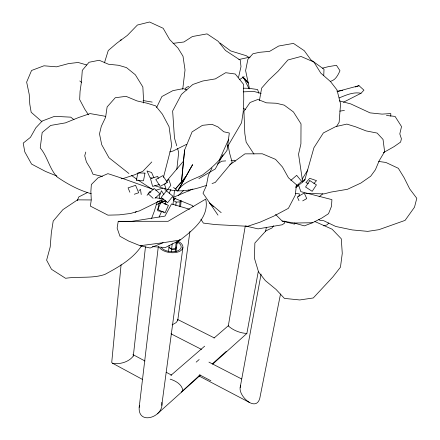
<?xml version="1.0" encoding="UTF-8"?>
<svg xmlns="http://www.w3.org/2000/svg" width="440" height="440" viewBox="0 0 440 440"><rect width="100%" height="100%" fill="white"/><g stroke="black" fill="none" stroke-linecap="round" stroke-linejoin="round"><path stroke-width="0.66" d="M158.345 246.312L139.183 407.33C137.995 426.008 164.544 416.724 161.782 402.402M323.736 75.63L324.011 69.256L310.877 59.835L304.293 50.721L293.452 43.395L278.718 46.019L269.615 51.365L259.479 52.311L252.923 53.768L247.885 59.318L245.608 70.604L249.502 88.886M161.298 202.466L161.502 199.815M184.602 150.018L181.456 182.298L184.602 150.018L192.099 131.879L202.444 125.329L211.976 124.317L217.943 126.913L223.768 131.775L229.317 133.012L227.062 150.266C220.468 159.957 211.849 167.948 202.527 174.972C193.886 179.482 182.936 181.984 177.766 190.977L173.569 187.435M169.169 245.388L168.977 247.434L171.672 249.15L175.489 248.98L176.6 247.016L176 251.79M172.992 204.507L174.499 190.267M172.194 243.689L171.336 251.867M175.83 205.486L176.16 202.076L173.377 200.415L174.235 199.04M121.088 264.688L111.722 362.466L112.519 363.226L142.483 379.429M168.493 251.427L168.982 247.357L171.672 249.15L175.494 248.914L176.16 242.099M179.619 206.663L180.081 201.889L180.928 200.508M177.172 241.191L176.605 246.972L175.494 248.914M180.543 206.795L181.143 200.722M112.519 363.226C119.724 364.683 128.893 362.043 133.32 356.015L145.475 246.758M176.82 169.29L178.69 152.372L177.54 148.467M175.148 251.691L175.489 248.98M161.761 405.361L182.908 247.539M172.106 324.923L176.115 322.591L177.749 320.402L189.926 231.468M118.239 221.304L117.123 228.091L119.961 236.275L128.733 241.104L140.129 245.718L150.123 248.017L163.064 242.726L180.12 240.048C192.759 230.323 209.677 217.124 205.722 199.1L168.097 221.298L118.239 221.304L130.669 221.529L164.995 216.106L171.529 203.918L189.651 209.286M258.236 271.761L246.868 333.454C240.306 333.163 233.139 330.38 228.316 325.914L245.278 225.907M259.446 100.491L261.652 88.072L268.791 79.992L278.173 71.154L287.898 59.989L301.048 56.469L313.896 62.035L320.771 73.084L330.594 81.67L336.941 89.848L340.571 103.873L339.13 122.293L336.627 126.302M265.601 231.363L266.338 227.321M280.522 293.997L259.771 398.387C255.976 412.275 238.573 396.319 240.174 387.47L261.085 274.087M298.875 196.488L299.415 193.913L295.592 193.325M238.535 77.297L240.994 66.671L240.257 60.154L225.544 50.517L218.119 41.261L207.048 33.875L192.374 36.531L183.926 41.987L173.085 43.351M240.174 387.47L240.702 385.236M163.449 177.408L171.666 145.59L169.059 126.704L162.365 114.136L155.628 105.847L147.296 103.268L137.027 100.92L126.016 96.333L115.264 97.741L107.129 106.92L105.589 117.321L101.293 126.341L99.495 133.854L101.712 144.7L108.966 157.74L128.915 173.503M139.183 407.33L139.678 405.515M85.772 152.059L84.722 155.782L86.416 161.97L90.761 169.076L92.978 174.213L102.416 176.462M157.201 201.74L154.286 211.31L151.492 218.686M104.439 62.843L108.251 50.54L116.672 43.302L127.342 35.42L137.407 25.03L149.556 22L163.163 28.281L169.587 39.435L178.024 48.12L183.007 56.248L185.031 70.004L182.87 88.061L182.248 89.249M163.009 200.277L162.322 202.153L160.919 199.848M77.275 200.695L78.776 196.95L87.285 192.61M169.279 193.198L170.874 189.453M219.159 160.419L228.718 139.172M159.099 217.003L161.623 211.409M164.989 203.951L166.111 201.471M200.041 374.886L181.269 392.09M156.624 107.492L161.904 96.52L172.876 90.646L183.288 88.611L186.901 90.013M212.047 167.998L208.395 175.197L206.267 186.01L203.011 193.198L217.982 215.132M223.058 154.621L215.287 168.955L198.886 178.602M227.354 146.988L241.555 122.749L243.194 112.057L243.749 99.528L243.601 84.403L235.285 74.014L225.681 72.705L215.303 78.903L202.813 80.993L192.819 84.475L181.456 94.369L172.639 110.996L174.471 138.055L176.77 145.865M228.316 325.914L228.558 325.518L214.011 338.091M302.11 179.179L307.802 169.928M147.065 195.377L149.666 191.604L150.86 192.264M185.147 89.045L186.296 87.395L188.782 86.455M273.521 225.759L271.953 227.986L265.903 230.879L254.87 243.012L254.441 258.258L258.55 271.942L265.32 280.594L276.001 289.382L284.411 298.397L299.745 299.954L313.275 297.968L332.893 276.887L340.456 267.212L342.27 253.38L341.281 238.777L332.096 229.196L314.875 221.529M176.792 243.716L180.004 239.415M165.836 183.04L164.604 184.663L166.678 190.762L170.808 185.356L168.702 179.256L166.656 181.962M182.259 181.274L185.873 176.66L192.615 164.615L177.766 190.977L185.873 176.66L175.395 188.975L181.022 182.776M141.565 245.845C132.759 259.089 118.503 267.135 104.786 274.466C92.097 278.74 78.628 276.243 65.571 278.295L51.497 269.297L46.618 260.178L50.199 246.966L51.326 232.941L53.196 221.073L62.871 209.66L77.528 199.854L91.042 199.953M166.815 180.829L183.629 160.985M313.945 183.535L316.525 180.653L309.733 178.31L305.899 182.661L308.358 183.507M151.784 161.953L142.846 171.287L134.359 174.9L123.8 178.327L121.105 178.794M343.442 102.229L361.004 93.28L363.935 90.156L358.996 85.674L338.277 91.218L336.925 91.124M328.834 223.009L326.915 224.928L323.686 225.841M173.377 200.415L175.808 198.038M178.244 195.663L183.601 190.432M196.185 362.131L199.161 359.524M155.051 198.281L159.946 193.749L154.16 188.469L148.286 193.892L153.104 198.308M302.594 181.423L305.091 179.157M212.207 363.968L226.402 351.23M157.311 413.881L200.112 375.447M212.817 364.034L246.868 333.454M170.885 375.375L204.655 346.175M290.84 180.367L296.675 175.34L301.659 181.368L295.812 186.379M138.985 190.614L140.487 189.343L141.229 194.519M135.196 212.421L136.246 211.536M295.702 187.698L304.689 180.356L313.923 147.73L323.351 132.952L335.709 126.616L346.88 124.091L355.8 126.885L366.069 130.9L377.124 133.072L383.031 139.436L384.615 151.641L379.175 160.776L375.392 169.791L370.684 176.22L360.905 183.04L347.446 189.294L330.897 192.099L323.966 193.913L305.646 193.369M319.105 196.801L322.812 193.82M229.686 164.94L244.943 153.857L262.312 153.786L275.555 159.357L282.43 166.969L288.459 177.766L296.434 184.745L295.284 195.184L288.404 208.329L273.807 216.123L259.952 222.211L247.715 226.287L215.27 224.582L203.346 223.086L200.904 219.181M217.311 164.114L221.716 161.2L225.704 160.903M239.663 79.53L244.167 76.681M186.604 144.315L173.014 151.036L169.774 151.916M383.323 152.702L394.009 146.669L400.625 142.06L401.401 138.782L399.806 133.903L401.528 126.561L395.07 116.408L386.452 115.478M302.693 200.877L306.746 198.6L304.227 193.039L297.319 196.939L298.975 200.651M180.12 240.048L165.357 247.522L152.399 246.598M275.555 214.434L282.156 221.034L294.245 223.025L304.32 225.885L312.565 222.739L321.541 218.218L328.532 213.697L331.48 206.355L331.92 199.623L300.834 191.648L298.282 184.256M156.178 204.754L165.44 200.756M192.863 189.046L172.755 197.599L192.412 205.579L193.127 206.723M339.13 97.928C346 95.156 353.419 91.68 361.004 93.28M163.895 199.281L159.896 200.827L139.447 210.887L130.57 213.472L119.163 214.869L107.938 215.155L90.365 206.102L91.278 199.832L90.866 191.637L91.344 184.531L97.966 177.892L107.938 173.652L123.217 178.656L153.302 189.398M330.22 81.422C335.473 80.322 337.97 75.152 339.977 70.725L336.479 65.324L328.493 66.633L322.514 68.151M355.355 86.988L358.996 85.674M134.288 194.255L138.683 192.759L135.603 185.328L128.073 187.875L129.866 192.22M206.311 185.411C193.93 189.717 180.631 192.869 167.651 189.305M212.058 183.519L215.254 182.463L232.144 162.272L229.708 153.489L228.03 145.107M155.793 190.289L162.96 188.084M159.335 184.503L152.642 186.423L150.458 178.558L157.762 176.44L158.306 178.409M238.805 59.532L250.074 57.085M338.277 91.218L342.777 90.305M120.137 40.139L121.385 39.93M339.746 111.133L344.432 110.451M163.064 242.726L140.129 245.718L142.175 245.867M231.028 160.512L234.355 160.264L235.378 161.161M176.16 202.076L180.081 201.889M243.221 91.85L253.924 91.449L261.146 93.401M157.57 201.559L159.61 201.526M160.969 201.504L164.368 201.454M294.245 223.025L312.565 222.739M243.474 88.204L248.848 88.292L257.615 89.535L258.814 93.22M378.642 161.441L385.869 162.448L398.343 168.305L404.041 177.59L409.723 188.947L416.796 198.308L414.502 207.191L405.081 220.385L378.862 229.691L367.741 231.369L352.253 229.928L335.742 226.468L323.714 220.721L319.82 220.308L318.824 219.373M155.37 197.709L163.169 198.864M143.061 100.529L152.18 102.091M160.99 203.159L159.077 202.78L157.663 210.744L164.038 212.014M164.186 203.786L166.744 204.287M91.196 193.694C79.024 190.333 67.666 184.201 57.272 177.073C49.28 168.724 47.674 156.745 40.233 147.928L42.169 132.523L50.677 125.433L65.401 122.881L78.639 117.508L90.068 113.586L104.451 116.116L105.672 116.694M245.889 226.072L258.093 228.866L282.293 224.763L284.784 222.931L284.136 220.985M282.156 221.034L294.569 224.142M339.4 100.881L350.829 103.934L370.068 112.871L382.036 114.114L390.781 113.581L390.797 116.193M86.702 64.955L78.139 62.469L68.525 63.597L56.513 66.825L43.967 65.797L31.553 70.483L26.653 82.104L29.222 94.402L29.799 104.28L31.174 112.277L41.971 121.699M170.159 379.154C175.5 380.749 181.946 384.346 182.804 390.352M154.715 185.708L165.671 188.997M152.202 178.261L149.903 177.458L147.004 170.957L151.602 172.53L153.972 177.881M56.898 176.066L45.502 171.424L31.559 164.065L24.805 151.921L23.204 143.121L30.454 137.335L35.882 127.754L42.213 121.011L54.544 116.336L70.736 117.156L73.964 119.675M177.81 319.55L214.198 337.87M170.946 333.773L201.52 349.421M208.934 362.109L241.588 378.956M199.551 374.825L210.876 380.76M198.919 375.931L249.337 402.391M132.946 354.602L145.024 361.02M166.166 372.251L171.606 375.144M249.156 57.58L246.296 55.726L230.648 50.908L220.066 43.054M136.945 179.344L131.533 175.483M138.083 180.087L151.712 189.002M243.326 108.202L245.564 109.692M296.527 184.905L298.127 186.186M221.194 212.663L209.666 202.966L213.554 206.789M79.816 80.955L81.637 82.505M159.088 200.871L160.815 202.681M242.627 76.978L244.882 79.425M242.952 76.923L248.204 83.022L244.877 78.743M188.199 189.965L188.969 191.081M253.974 154.083L246.174 142.191L244.816 133.507L243.941 111.32L250.036 102.52L257.895 99.446L266.398 102.823L276.293 103.246L284.235 105.144L293.452 111.964L301.02 123.904L300.916 143.869L298.54 154.187L302.682 182.045M88.468 114.813L84.799 109.252L79.679 99.583L80.053 91.399L81.466 81.741L82.291 70.367L89.012 62.277L99.187 60.258L108.466 64.246L118.641 65.296L126.484 67.6L135.328 74.762L142.857 86.983L143.693 102.982M163.916 194.744L161.441 190.718L159.165 196.966L160.215 198.693M165.143 200.189L165.82 201.316M243.386 77.259L248.963 88.556M177.518 319.55L177.749 320.402M164.863 188.529L165.27 190.498M133.194 355.02L133.32 356.015M177.755 242.303A10.527 5.715 7.1 0 1 176.941 251.125A10.527 5.715 7.1 0 1 161.232 247.517M178.299 241.379A12.271 6.66 7.1 0 1 178.277 251.895A12.271 6.66 7.1 0 1 159.643 247.786M144.969 173.124L143.479 180.796L136.367 180.549L137.852 172.898L144.969 173.124M161.068 201.988L157.74 209.512L165.055 212.922L168.399 205.387L161.068 201.988M309.81 180.587L305.569 187.017L312.18 191.312L316.426 184.872L309.81 180.587M166.419 190.883L161.189 197.423L167.613 202.697L172.86 196.152L166.419 190.883M167.31 182.407L160.254 186.346L155.771 179.559L162.833 175.637L167.31 182.407"/></g></svg>
